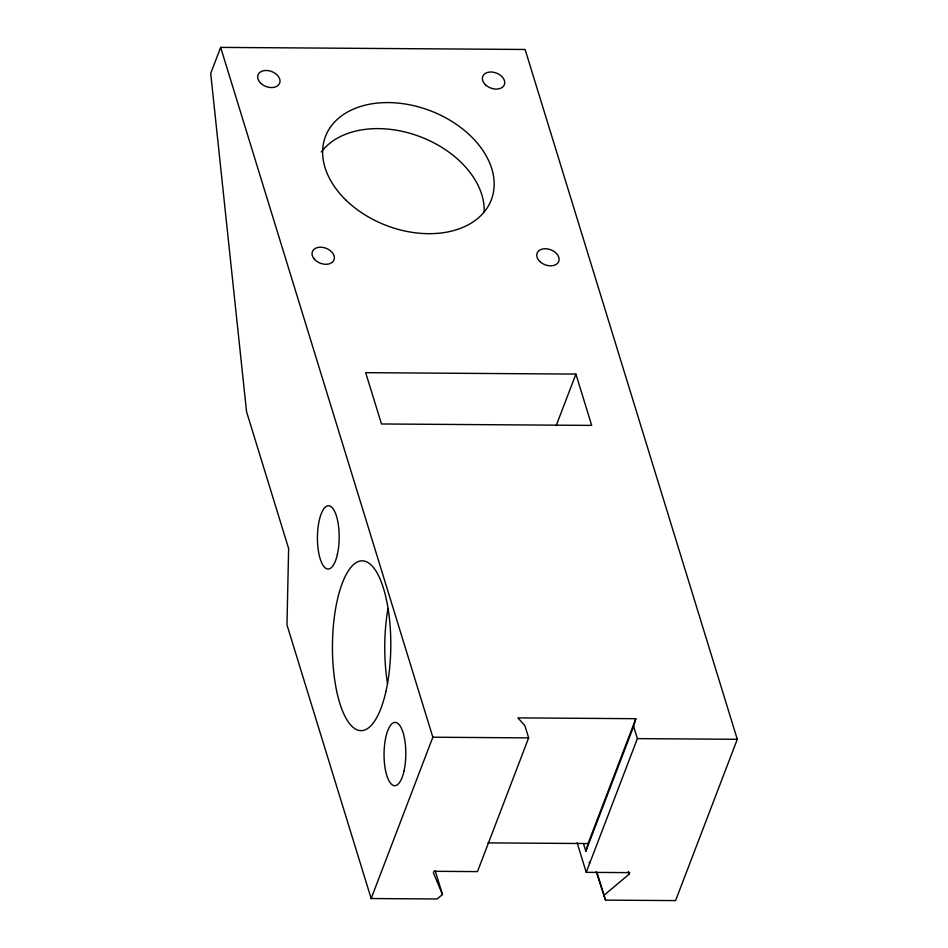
<?xml version="1.0" encoding="UTF-8"?>
<svg xmlns="http://www.w3.org/2000/svg" width="948" height="948" viewBox="0 0 948 948"><rect width="100%" height="100%" fill="white"/><g stroke="black" fill="none" stroke-linecap="round" stroke-linejoin="round"><path stroke-width="1.42" d="M487.959 842.879L583.47 843.53L585.852 851.257L588.056 843.554L635.824 718.691L517.916 717.885L524.884 725.647L528.64 737.876L477.496 871.603L434.006 871.307L433.414 872.871L442.491 894.521L437.135 898.977L371.166 898.538L286.971 624.886L288.63 548.548L246.551 411.705L210.705 73.423L220.659 47.4L525.109 49.474L737.295 739.31L675.592 900.6L605.499 900.126L596.197 871.639M585.852 851.257L633.62 726.393L635.824 718.691M371.166 898.538L432.845 737.212L220.659 47.4M556.203 425.605L575.91 374.093L365.691 372.659L381.475 423.969L591.694 425.403L575.91 374.093M603.58 895.611L629.128 874.198L629.721 872.634L586.231 872.338L637.388 738.622L633.62 726.393M432.845 737.212L528.64 737.876M637.388 738.622L737.295 739.31M583.47 843.53L588.056 843.554M628.263 871.378L629.128 874.198M597.252 873.309L605.499 900.126M589.194 862.147L589.609 863.498M577.119 842.725L586.231 872.338M435.12 870.548L442.491 894.521M387.566 683.84A84.905 29.175 -89.6 0 1 387.969 608.616M321.325 151.976A88.768 61.442 20.9 0 1 418.708 136.157A88.768 61.442 20.9 0 1 484.179 211.688M385.919 691.495A84.905 29.175 -89.6 0 0 363.451 560.92A84.905 29.175 -89.6 0 0 335.474 684.788A84.905 29.175 -89.6 0 0 385.919 691.495M403.99 771.103A31.651 10.878 -89.6 0 0 395.612 722.435A31.651 10.878 -89.6 0 0 385.184 768.603A31.651 10.878 -89.6 0 0 403.99 771.103M337.358 554.462A31.651 10.878 -89.6 0 0 328.992 505.794A31.651 10.878 -89.6 0 0 318.564 551.961A31.651 10.878 -89.6 0 0 337.358 554.462M485.459 84.763A11.577 8.011 20.9 0 0 504.289 84.893A11.577 8.011 20.9 0 0 490.922 72.001A11.577 8.011 20.9 0 0 485.459 84.763M539.827 261.494A11.577 8.011 20.9 0 0 558.656 261.624A11.577 8.011 20.9 0 0 545.29 248.732A11.577 8.011 20.9 0 0 539.827 261.494M346.281 200.431A88.768 61.442 20.9 0 0 490.661 201.426A88.768 61.442 20.9 0 0 388.218 102.585A88.768 61.442 20.9 0 0 346.281 200.431M314.155 258.923A11.577 8.011 20.9 0 0 333.423 261.032A11.577 8.011 20.9 0 0 322.071 247.286A11.577 8.011 20.9 0 0 314.155 258.923M260.747 83.234A11.577 8.011 20.9 0 0 279.577 83.353A11.577 8.011 20.9 0 0 266.222 70.472A11.577 8.011 20.9 0 0 260.747 83.234"/></g></svg>
